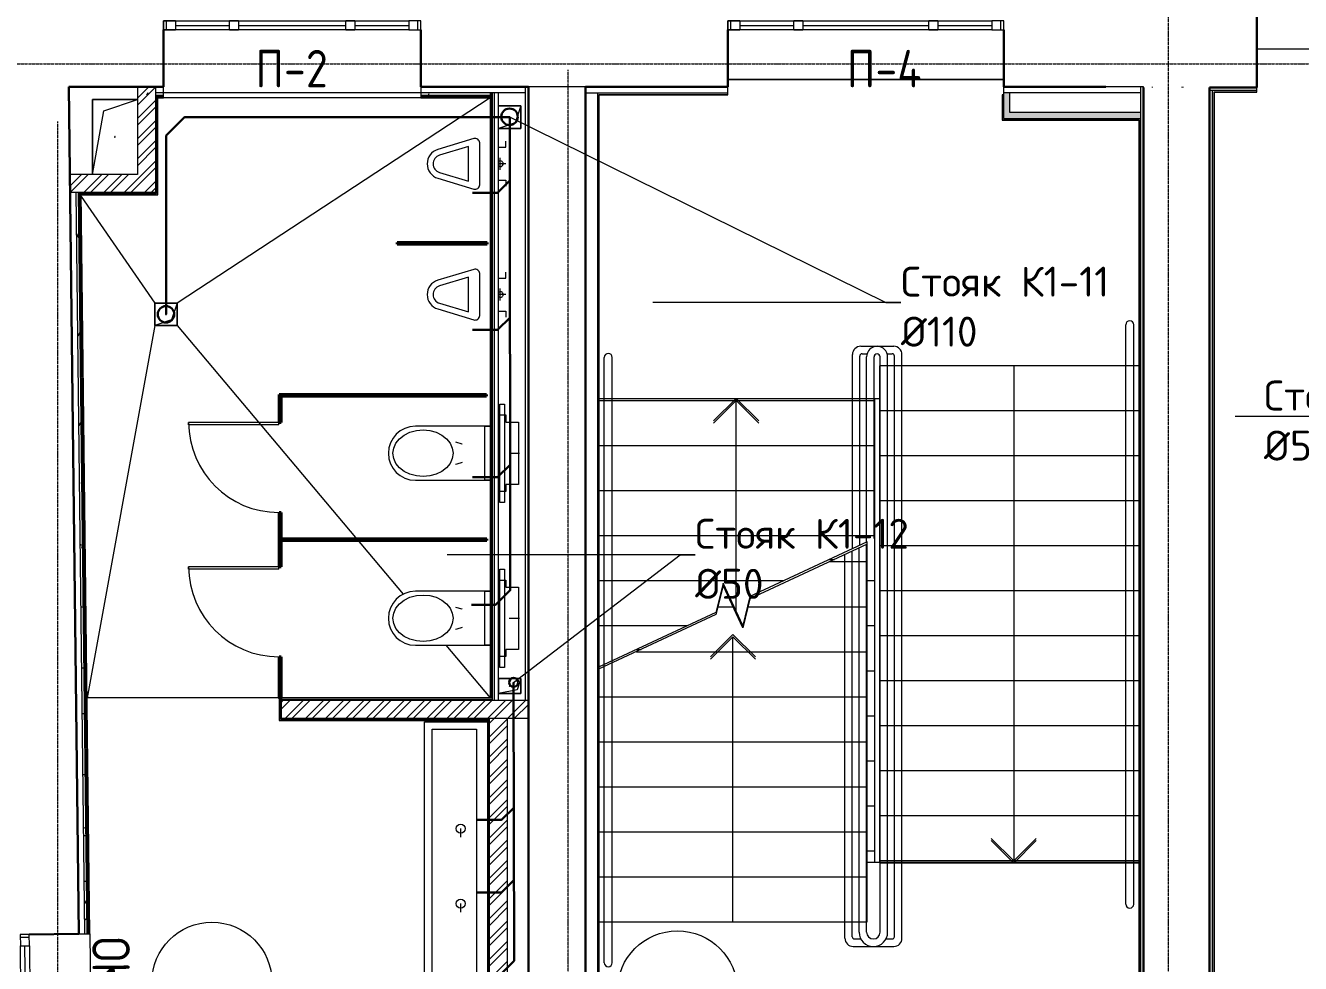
# Model space of a CAD drawing. Header units: millimetres. Extents: x -10178924 to 11692288, y -947381 to 58396.
# Drawn here: x 38234 to 46729, y -162344 to -156091 of the extents above; entities that cross this region are included whole.
import ezdxf
from ezdxf import colors
from ezdxf.entities.mleader import LeaderData, LeaderLine
from ezdxf.math import Vec2, Vec3

# ---------------------------------------------------------------- set-up
doc = ezdxf.new("R2010")
doc.units = ezdxf.units.MM
doc.linetypes.add('ADSK_Линия сетки', pattern=[25, 20, -2.5, 0, -2.5])
for name, color, linetype, lineweight in [('!К1', 32, 'Continuous', 30), ('_ Окна', 7, 'Continuous', 9), ('Выноски ВК', 7, 'Continuous', 0), ('Двери', 7, 'Continuous', 9), ('Двери открывание', 7, 'Continuous', 9), ('Лестницы', 7, 'Continuous', 9), ('Марки окон', 7, 'Continuous', 20), ('Обобщенные модели', 7, 'Continuous', 18), ('Окна', 7, 'Continuous', 9), ('Оси', 253, 'Continuous', 9), ('Перекрытие', 7, 'Continuous', 18), ('Сантехника', 7, 'Continuous', 18), ('Стены внутренние', 7, 'Continuous', 18), ('Стены несущие', 7, 'Continuous', 30), ('Стены отделка', 7, 'Continuous', 30), ('Стены штриховка', 7, 'Continuous', 9), ('Стрелки вверх', 7, 'Continuous', 18), ('ШТРИХОВКА', 252, 'Continuous', 15)]:
    doc.layers.add(name, color=color, linetype=linetype, lineweight=lineweight)
doc.layers.add('Линии', color=7, linetype='Continuous', lineweight=9, true_color=0x00a600)
doc.styles.add('GOST Common_2', font='GOST_Common.ttf', dxfattribs={"width": 0.9, "height": 250})
doc.styles.add('PDF ISOCPEUR', font='isocpeur.ttf')
pattern_1 = [(45, (0, -123085.82), (-67.35192, 67.35192), []), (45, (44.9, -123085.82), (-67.35192, 67.35192), [])]
pattern_2 = [(0, (0, -123085.82), (406.4, 101.6), [33.528, -271.272, 33.528, -271.272, -1625.6]), (0, (0, -123085.82), (406.4, 101.6), [-609.6, 33.528, -576.072, 33.528, -271.272, -711.2]), (0, (0, -123085.82), (406.4, 101.6), [-1524, 33.528, -169.672, 33.528, -474.472]), (120, (152.4, -123035.02), (-291.18818, 301.15272), [33.528, -271.272, 33.528, -271.272, -1625.6]), (120, (152.4, -123035.02), (-291.18818, 301.15272), [-609.6, 33.528, -576.072, 33.528, -271.272, -711.2]), (120, (152.4, -123035.02), (-291.18818, 301.15272), [-1524, 33.528, -169.672, 33.528, -474.472]), (240, (203.2, -122831.82), (-115.21182, -402.75272), [33.528, -271.272, 33.528, -271.272, -1625.6]), (240, (203.2, -122831.82), (-115.21182, -402.75272), [-609.6, 33.528, -576.072, 33.528, -271.272, -711.2]), (240, (203.2, -122831.82), (-115.21182, -402.75272), [-1524, 33.528, -169.672, 33.528, -474.472])]

# ---------------------------------------------------------------- blocks, each defined once
blk = doc.blocks.new('131_Сантехническая перегородка_Дверь - СД-2-3905255-План 2-го этажа')
at = {"layer": 'Двери'}
for p, q in [((191, -8), (175, -8)), ((175, -8), (175, -608)), ((191, -8), (191, -608)), ((191, -608), (175, -608))]:
    blk.add_line(p, q, dxfattribs=at)
at = {"layer": 'Двери открывание'}
blk.add_arc((175, -8), 600, 270, 0, dxfattribs=at)
at = {"layer": 'Обобщенные модели', "lineweight": 40}
for p, q in [((175, 8), (0, 8)), ((0, 8), (0, -4)), ((175, -4), (175, 8)), ((775, 8), (775, -4)), ((0, -4), (175, -4))]:
    blk.add_line(p, q, dxfattribs=at)
blk.add_lwpolyline([(775, -4), (1050, -4), (1050, 8), (775, 8)], dxfattribs=at)
blk = doc.blocks.new('131_Сантехническая перегородка - СП-3 3-3867703-План 2-го этажа')
at = {"layer": 'Обобщенные модели', "lineweight": 40}
for p, q in [((1380, 8), (0, 8)), ((0, 8), (0, -4)), ((1380, -4), (1380, 8)), ((0, -4), (1380, -4))]:
    blk.add_line(p, q, dxfattribs=at)
blk = doc.blocks.new('SND_Унитаз_Jika_Olymp_с_инсталяцией - Унитаз_ выпуск прямой_ установка на пол_693х360х360_ PN30_12_ ХВ резьба HP DN15_ К гл_ кон П DN100-716055-План 2-го этажа')
at = {"layer": 'Сантехника'}
for p, q in [((-180, 687.1), (-180, 189)), ((180, 189), (180, 687.1)), ((-180, 224), (180, 224)), ((-180, 189), (-180, 224)), ((180, 224), (180, 189)), ((-327.5, 125), (327.5, 125)), ((-327.5, 94), (-327.5, 125)), ((327.5, 94), (-327.5, 94)), ((-255, 85), (-255, 125)), ((-255, 125), (255, 125)), ((-208, 85), (-255, 85)), ((-208, 0), (-208, 85)), ((208, 85), (208, 0)), ((255, 85), (208, 85)), ((255, 125), (255, 85)), ((327.5, 125), (327.5, 94)), ((208, 0), (-208, 0)), ((0, 61.7), (0, -6.3))]:
    blk.add_line(p, q, dxfattribs=at)
at = {"layer": 'Сантехника', "flags": 128}
for points in [[(0, 436.5), (-34.5, 441.5), (-67.3, 456.3), (-96.6, 480.1), (-121.2, 511.8), (-139.7, 549.7), (-151.1, 592), (-155, 636.5), (-151.1, 681), (-139.7, 723.3), (-121.2, 761.2), (-96.6, 792.9), (-67.3, 816.7), (-34.5, 831.5), (0, 836.5)], [(0, 836.5), (34.5, 831.5), (67.3, 816.7), (96.6, 792.9), (121.2, 761.2), (139.7, 723.3), (151.1, 681), (155, 636.5), (151.1, 592), (139.7, 549.7), (121.2, 511.8), (96.6, 480.1), (67.3, 456.3), (34.5, 441.5), (0, 436.5)], [(-61.7, 376.2), (-71.7, 411.6), (-75, 420.3)], [(75, 420.3), (62.3, 378.9), (61.7, 376.2)]]:
    blk.add_lwpolyline(points, dxfattribs=at)
at = {"layer": 'Сантехника'}
blk.add_arc((0, 687.1), 180, 0, 180, dxfattribs=at)
blk = doc.blocks.new('131_Сантехническая перегородка - СП-5-3849142-План 2-го этажа')
at = {"layer": 'Обобщенные модели', "lineweight": 40}
for p, q in [((600, 8), (0, 8)), ((0, 8), (0, -4)), ((600, -4), (600, 8)), ((0, -4), (600, -4))]:
    blk.add_line(p, q, dxfattribs=at)
blk = doc.blocks.new('SND_2D_Писуар с инсталляцией - По умолчанию-621783-План 2-го этажа')
at = {"layer": 'Сантехника'}
for p, q in [((-95.8, 328.7), (-168.3, 88.8)), ((-57.5, 317.2), (-115.6, 125)), ((115.6, 125), (57.4, 317.4)), ((168.3, 88.7), (95.7, 328.9)), ((-115.6, 125), (115.6, 125)), ((-139.4, 50), (139.6, 50)), ((-109.4, -75), (-109.4, -125)), ((0.6, -125), (0.6, -75)), ((110.6, -75), (110.6, -125)), ((-109.4, -125), (-149.4, -125)), ((-39.4, -87.5), (40.6, -87.5)), ((110.6, -125), (150.6, -125))]:
    blk.add_line(p, q, dxfattribs=at)
for centre, radius, start, end in [((0, 300), 100, 16.81176, 163.3196), ((0, 300), 60, 16.81176, 163.35778), ((-139.6, 80), 30, 162.99987, 270.42558), ((139.6, 80), 30, 269.99999, 16.8118), ((0.6, -87.5), 18.9, 133.9559, 269.99999), ((0.6, -87.5), 18.9, 269.99999, 46.0441)]:
    blk.add_arc(centre, radius, start, end, dxfattribs=at)
blk = doc.blocks.new('GM_Отверстие прямоугольное _в плите_ - Отверстие-1400855-План 2-го этажа')
at = {"layer": 'Обобщенные модели'}
for p, q in [((-75, -75), (-75, 75)), ((-75, 75), (75, 75)), ((75, 75), (-75, 75)), ((-75, 75), (-75, -75)), ((-75, -75), (-37.5, 37.5)), ((-37.5, 37.5), (75, 75)), ((75, -75), (-75, -75)), ((-75, -75), (75, -75))]:
    blk.add_line(p, q, dxfattribs=at)
for start, end in [(360, 180), (180, 360), (60, 165), (300, 360), (195, 270)]:
    blk.add_arc((0, 0), 2.5, start, end, dxfattribs=at)
blk = doc.blocks.new('GM_Отверстие прямоугольное _в плите_ - Отверстие-1433033-План 2-го этажа')
at = {"layer": 'Обобщенные модели'}
for p, q in [((-75, -50), (-75, 50)), ((-75, 50), (75, 50)), ((75, 50), (-75, 50)), ((-75, 50), (-75, -50)), ((-75, -50), (-50, 25)), ((-50, 25), (75, 50)), ((75, 50), (75, -50)), ((75, -50), (75, 50)), ((75, -50), (-75, -50)), ((-75, -50), (75, -50))]:
    blk.add_line(p, q, dxfattribs=at)
for start, end in [(360, 180), (180, 360), (60, 165), (300, 360), (195, 270)]:
    blk.add_arc((0, 0), 2.5, start, end, dxfattribs=at)
blk = doc.blocks.new('GM_Отверстие прямоугольное _в плите_ - Отверстие-1433034-План 2-го этажа')
at = {"layer": 'Обобщенные модели'}
for p, q in [((-150, -250), (-150, 250)), ((-150, 250), (150, 250)), ((150, 250), (-150, 250)), ((-150, 250), (-150, -250)), ((-150, -250), (-75, 175)), ((-75, 175), (150, 250))]:
    blk.add_line(p, q, dxfattribs=at)
for start, end in [(360, 180), (180, 360), (60, 165), (300, 360), (195, 270)]:
    blk.add_arc((0, 0), 2.5, start, end, dxfattribs=at)
blk = doc.blocks.new('GM_Отверстие прямоугольное _в плите_ - Отверстие-V3-План 2-го этажа')
at = {"layer": 'Обобщенные модели'}
for p, q in [((-75, -75), (-75, 75)), ((-75, 75), (75, 75)), ((75, 75), (-75, 75)), ((-75, 75), (-75, -75)), ((-75, -75), (-37.5, 37.5)), ((-37.5, 37.5), (75, 75)), ((75, 75), (75, -75)), ((75, -75), (75, 75)), ((75, -75), (-75, -75)), ((-75, -75), (75, -75))]:
    blk.add_line(p, q, dxfattribs=at)
for start, end in [(360, 180), (180, 360), (60, 165), (300, 360), (195, 270)]:
    blk.add_arc((0, 0), 2.5, start, end, dxfattribs=at)
blk = doc.blocks.new('ADSK_Умывальник с 3 смесителемями - Умывальник 2-6172343-План 2-го этажа')
at = {"layer": 'Сантехника'}
for p, q in [((-1212.5, -420), (-1212.5, 0)), ((-1162.5, -370), (-1162.5, -75)), ((-1162.5, -75), (1162.5, -75)), ((1162.5, -75), (1162.5, -370)), ((-500, -180), (-443, -180)), ((0, -180), (57, -180)), ((500, -180), (557, -180)), ((1197.5, -420), (-1212.5, -420)), ((1162.5, -370), (-1162.5, -370))]:
    blk.add_line(p, q, dxfattribs=at)
for centre in [(-500, -180), (0, -180), (500, -180)]:
    blk.add_circle(centre, 30, dxfattribs=at)
blk = doc.blocks.new('окно трехпол с фрамугой - 1840х2380 и 2390 _h___нов_ ОК-38-4571192-План 2-го этажа')
at = {"layer": '_ Окна', "lineweight": 18}
for p, q in [((-920, 75), (-920, 135)), ((-920, 135), (-840, 135)), ((-840, 135), (-840, 75)), ((-480, 75), (-480, 135)), ((-480, 135), (-420, 135)), ((-420, 135), (-420, 75)), ((420, 75), (420, 135)), ((420, 135), (480, 135)), ((480, 135), (480, 75)), ((840, 135), (840, 75)), ((920, 135), (840, 135)), ((920, 75), (920, 135)), ((-840, 75), (-920, 75)), ((-420, 75), (-480, 75)), ((480, 75), (420, 75)), ((840, 75), (920, 75))]:
    blk.add_line(p, q, dxfattribs=at)
at = {"layer": '_ Окна'}
for p, q in [((-900, 75), (-900, 135)), ((-840, 105), (-480, 105)), ((-420, 105), (420, 105)), ((480, 105), (840, 105)), ((900, 75), (900, 135))]:
    blk.add_line(p, q, dxfattribs=at)
at = {"layer": 'Окна'}
for p, q in [((-920, 135), (-920, 75)), ((-840, 135), (-920, 135)), ((-840, 135), (-480, 135)), ((-420, 135), (-480, 135)), ((-420, 135), (420, 135)), ((480, 135), (420, 135)), ((480, 135), (840, 135)), ((920, 135), (840, 135)), ((920, 75), (920, 135)), ((-920, 75), (-840, 75)), ((-480, 75), (-840, 75)), ((-480, 75), (-420, 75)), ((420, 75), (-420, 75)), ((420, 75), (480, 75)), ((840, 75), (480, 75)), ((840, 75), (920, 75))]:
    blk.add_line(p, q, dxfattribs=at)
blk = doc.blocks.new('окно трехпол с фрамугой - 1675-2150_h___нов_ ок16_-2190417-План 2-го этажа')
at = {"layer": '_ Окна', "lineweight": 18}
for p, q in [((-857.5, 100), (-857.5, 160)), ((-857.5, 160), (-777.5, 160)), ((-777.5, 100), (-857.5, 100)), ((-777.5, 160), (-777.5, 100)), ((-417.5, 100), (-417.5, 160)), ((-417.5, 160), (-357.5, 160)), ((-357.5, 100), (-417.5, 100)), ((-357.5, 160), (-357.5, 100)), ((357.5, 100), (357.5, 160)), ((357.5, 160), (417.5, 160)), ((417.5, 100), (357.5, 100)), ((417.5, 160), (417.5, 100)), ((777.5, 160), (777.5, 100)), ((857.5, 160), (777.5, 160)), ((777.5, 100), (857.5, 100)), ((857.5, 100), (857.5, 160))]:
    blk.add_line(p, q, dxfattribs=at)
at = {"layer": '_ Окна'}
for p, q in [((-837.5, 100), (-837.5, 160)), ((-777.5, 130), (-417.5, 130)), ((-357.5, 130), (357.5, 130)), ((417.5, 130), (777.5, 130)), ((837.5, 100), (837.5, 160))]:
    blk.add_line(p, q, dxfattribs=at)
at = {"layer": 'Окна'}
for p, q in [((-857.5, 160), (-857.5, 100)), ((-777.5, 160), (-857.5, 160)), ((-857.5, 100), (-777.5, 100)), ((-777.5, 160), (-417.5, 160)), ((-417.5, 100), (-777.5, 100)), ((-357.5, 160), (-417.5, 160)), ((-417.5, 100), (-357.5, 100)), ((-357.5, 160), (357.5, 160)), ((357.5, 100), (-357.5, 100)), ((417.5, 160), (357.5, 160)), ((357.5, 100), (417.5, 100)), ((417.5, 160), (777.5, 160)), ((777.5, 100), (417.5, 100)), ((857.5, 160), (777.5, 160)), ((777.5, 100), (857.5, 100)), ((857.5, 100), (857.5, 160))]:
    blk.add_line(p, q, dxfattribs=at)
blk = doc.blocks.new('окна_rehau_однопольное_фрамуга_сверху - 800х2240 _нов_ ОК-3_-4264304-План 2-го этажа')
at = {"layer": '_ Окна', "lineweight": 18}
for p, q in [((-420, 75), (-420, 135)), ((-420, 135), (-344, 135)), ((-344, 135), (-344, 75)), ((344, 135), (344, 75)), ((420, 135), (344, 135)), ((420, 75), (420, 135)), ((-344, 75), (-420, 75)), ((344, 75), (420, 75))]:
    blk.add_line(p, q, dxfattribs=at)
at = {"layer": '_ Окна'}
for p, q in [((-400, 75), (-400, 135)), ((-344, 105), (344, 105)), ((400, 75), (400, 135))]:
    blk.add_line(p, q, dxfattribs=at)
at = {"layer": 'Окна'}
for p, q in [((-420, 135), (-420, 75)), ((-344, 135), (-420, 135)), ((-344, 135), (344, 135)), ((420, 135), (344, 135)), ((420, 75), (420, 135)), ((-420, 75), (-344, 75)), ((344, 75), (-344, 75)), ((344, 75), (420, 75))]:
    blk.add_line(p, q, dxfattribs=at)
blk = doc.blocks.new('2 этаж')
h = blk.add_hatch()
h.set_pattern_fill('ANSI32', color=256, scale=10)
h.set_pattern_definition(pattern_1)
h.paths.add_polyline_path([(39100, -102994.5), (38980, -102994.5), (38980, -103577.5), (38529.7, -103577.5), (38531.2, -103697.5), (39100, -103697.5)])
h = blk.add_hatch()
h.set_pattern_fill('ANSI32', color=256, scale=10)
h.set_pattern_definition(pattern_1)
h.paths.add_polyline_path([(41445, -107202.2), (41325, -107202.2), (41325, -109650.6), (41445, -109650.6)])
h.paths.add_polyline_path([(41585, -107202.2), (41585, -107082.2), (39940, -107082.2), (39940, -107202.2)])
h.paths.add_polyline_path([(40031.7, -110140.8), (40151.7, -110140.8), (40151.7, -109770.6), (41585, -109770.6), (41585, -109650.6), (40031.7, -109650.6)])
h.paths.add_polyline_path([(40151.7, -110140.8), (40031.7, -110140.8), (40031.7, -110435.2), (40151.7, -110435.2)])
at = {"layer": 'Стены внутренние', "lineweight": 9}
h = blk.add_hatch(dxfattribs=at)
h.set_pattern_fill('FP_6', color=256, style=0, pattern_type=2)
h.set_pattern_definition(pattern_2)
h.paths.add_polyline_path([(40868.2, -103049.5), (41337.5, -103049.5), (41337.5, -103034.5), (40868.2, -103034.5)])
h.paths.add_polyline_path([(39153.2, -103049.5), (39153.2, -103034.5), (39029, -103034.5), (39029, -103049.5)])
at = {"layer": 'Стены внутренние'}
for points in [[(44753.2, -103164), (44793.2, -103164), (44793.2, -103034.5), (44753.2, -103034.5)], [(45200, -103204), (45663.2, -103204), (45663.2, -103164), (44753.2, -103164), (44753.2, -103204)]]:
    blk.add_hatch(color=256, dxfattribs=at).paths.add_polyline_path(points)
at = {"layer": 'Стены внутренние', "lineweight": 9}
h = blk.add_hatch(dxfattribs=at)
h.set_pattern_fill('FP_6', color=256, style=0, pattern_type=2)
h.set_pattern_definition(pattern_2)
h.paths.add_polyline_path([(38650.1, -110398.5), (38665.1, -110398.3), (38654.3, -109478.5), (38639.3, -109478.7), (38646.4, -110087.5)])
h.paths.add_polyline_path([(38629.4, -108637.7), (38644.4, -108637.6), (38585.3, -103626.5), (38570.3, -103626.7), (38627.5, -108483.7)])
at = {"layer": 'Лестницы'}
for p, q in [((44753.2, -102947.3), (42913.2, -102947.3)), ((45743.2, -102997.7), (45743.2, -102994.5)), ((45651.2, -104853), (43923.2, -104853)), ((43923.2, -104853), (43923.2, -105153)), ((45651.2, -104853), (43923.2, -104853)), ((42057, -105070.1), (43892.6, -105070.1)), ((42057, -105070.1), (43892.6, -105070.1)), ((43892.6, -105070.1), (43923.2, -105070.1)), ((43892.6, -105085.1), (43892.6, -105070.1)), ((42057, -105085.1), (43892.6, -105085.1)), ((43892.6, -105385.1), (43892.6, -105085.1)), ((43923.2, -105153), (43923.2, -105453)), ((45651.2, -105153), (43923.2, -105153)), ((45651.2, -105153), (43923.2, -105153)), ((42057, -105385.1), (43892.6, -105385.1)), ((42057, -105385.1), (43892.6, -105385.1)), ((43892.6, -105685.1), (43892.6, -105385.1)), ((43923.2, -105453), (43923.2, -105753)), ((45651.2, -105453), (43923.2, -105453)), ((45651.2, -105453), (43923.2, -105453)), ((42057, -105685.1), (43892.6, -105685.1)), ((42057, -105685.1), (43892.6, -105685.1)), ((43892.6, -105985.1), (43892.6, -105685.1)), ((43923.2, -105753), (43923.2, -106053)), ((45651.2, -105753), (43923.2, -105753)), ((45651.2, -105753), (43923.2, -105753)), ((42057, -105985.1), (43892.6, -105985.1)), ((42057, -105985.1), (43892.6, -105985.1)), ((43892.6, -106285.1), (43892.6, -105985.1)), ((43842.6, -106026.2), (43060.9, -106390.7)), ((43842.6, -106041.2), (43060.9, -106405.7)), ((43842.6, -106041.2), (43842.6, -106026.2)), ((43842.6, -106158.5), (43842.6, -106041.2)), ((43923.2, -106053), (43923.2, -106353)), ((45651.2, -106053), (43923.2, -106053)), ((45651.2, -106053), (43923.2, -106053)), ((43590.9, -106143.5), (43623.1, -106143.5)), ((43590.9, -106143.5), (43623.1, -106143.5)), ((43590.9, -106158.5), (43842.6, -106158.5)), ((43590.9, -106158.5), (43842.6, -106158.5)), ((43842.6, -106458.5), (43842.6, -106158.5)), ((42057, -106285.1), (43287.4, -106285.1)), ((42057, -106285.1), (43287.4, -106285.1)), ((42881.5, -106301.9), (42834.3, -106496.3)), ((42881.5, -106316.9), (42834.3, -106511.3)), ((43013.6, -106585.1), (42881.5, -106301.9)), ((43013.6, -106600.1), (42881.5, -106316.9)), ((43842.6, -106285.1), (43892.6, -106285.1)), ((43842.6, -106285.1), (43892.6, -106285.1)), ((43892.6, -106585.1), (43892.6, -106285.1)), ((43060.9, -106390.7), (43013.6, -106585.1)), ((43060.9, -106405.7), (43013.6, -106600.1)), ((43923.2, -106353), (43923.2, -106653)), ((45651.2, -106353), (43923.2, -106353)), ((45651.2, -106353), (43923.2, -106353)), ((42834.3, -106496.3), (42052.6, -106860.8)), ((42834.3, -106511.3), (42052.6, -106875.8)), ((42847.1, -106443.5), (42850.8, -106443.5)), ((42847.1, -106443.5), (42850.8, -106443.5)), ((42847.1, -106458.5), (42947.6, -106458.5)), ((42847.1, -106458.5), (42947.6, -106458.5)), ((42940.6, -106443.5), (42947.6, -106443.5)), ((42940.6, -106443.5), (42947.6, -106443.5)), ((43048, -106443.5), (43051.7, -106443.5)), ((43048, -106443.5), (43051.7, -106443.5)), ((43048, -106458.5), (43842.6, -106458.5)), ((43048, -106458.5), (43842.6, -106458.5)), ((43842.6, -106758.5), (43842.6, -106458.5)), ((42057, -106585.1), (42644, -106585.1)), ((42057, -106585.1), (42644, -106585.1)), ((43842.6, -106585.1), (43892.6, -106585.1)), ((43842.6, -106585.1), (43892.6, -106585.1)), ((43892.6, -106885.1), (43892.6, -106585.1)), ((43923.2, -106653), (43923.2, -106953)), ((45651.2, -106653), (43923.2, -106653)), ((45651.2, -106653), (43923.2, -106653)), ((42304.2, -106743.5), (42336.4, -106743.5)), ((42304.2, -106743.5), (42336.4, -106743.5)), ((42304.2, -106758.5), (43842.6, -106758.5)), ((42304.2, -106758.5), (43842.6, -106758.5)), ((43842.6, -107058.5), (43842.6, -106758.5)), ((43842.6, -106885.1), (43892.6, -106885.1)), ((43842.6, -106885.1), (43892.6, -106885.1)), ((43892.6, -107185.1), (43892.6, -106885.1)), ((43923.2, -106953), (43923.2, -107253)), ((45651.2, -106953), (43923.2, -106953)), ((45651.2, -106953), (43923.2, -106953)), ((42057, -107058.5), (43842.6, -107058.5)), ((42057, -107058.5), (43842.6, -107058.5)), ((43842.6, -107358.5), (43842.6, -107058.5)), ((43842.6, -107185.1), (43892.6, -107185.1)), ((43842.6, -107185.1), (43892.6, -107185.1)), ((43892.6, -107485.1), (43892.6, -107185.1)), ((43923.2, -107253), (43923.2, -107553)), ((45651.2, -107253), (43923.2, -107253)), ((45651.2, -107253), (43923.2, -107253)), ((42057, -107358.5), (43842.6, -107358.5)), ((42057, -107358.5), (43842.6, -107358.5)), ((43842.6, -107658.5), (43842.6, -107358.5)), ((43842.6, -107485.1), (43892.6, -107485.1)), ((43842.6, -107485.1), (43892.6, -107485.1)), ((43892.6, -107785.1), (43892.6, -107485.1)), ((43923.2, -107553), (43923.2, -107853)), ((45651.2, -107553), (43923.2, -107553)), ((45651.2, -107553), (43923.2, -107553)), ((42057, -107658.5), (43842.6, -107658.5)), ((42057, -107658.5), (43842.6, -107658.5)), ((43842.6, -107958.5), (43842.6, -107658.5)), ((43842.6, -107785.1), (43892.6, -107785.1)), ((43842.6, -107785.1), (43892.6, -107785.1)), ((43892.6, -108085.1), (43892.6, -107785.1)), ((43923.2, -107853), (43923.2, -108153)), ((45651.2, -107853), (43923.2, -107853)), ((45651.2, -107853), (43923.2, -107853)), ((42057, -107958.5), (43842.6, -107958.5)), ((42057, -107958.5), (43842.6, -107958.5)), ((43842.6, -108258.5), (43842.6, -107958.5)), ((43842.6, -108085.1), (43892.6, -108085.1)), ((43842.6, -108085.1), (43892.6, -108085.1)), ((43892.6, -108163), (43892.6, -108085.1)), ((43923.2, -108153), (43923.2, -108163)), ((45651.2, -108153), (43923.2, -108153)), ((45651.2, -108168), (43923.2, -108168)), ((42057, -108258.5), (43842.6, -108258.5)), ((42057, -108258.5), (43842.6, -108258.5)), ((43842.6, -108558.5), (43842.6, -108258.5)), ((42057, -108558.5), (43842.6, -108558.5)), ((42057, -108558.5), (43842.6, -108558.5))]:
    blk.add_line(p, q, dxfattribs=at)
at = {"layer": 'Линии', "color": 7}
for p, q in [((45564.6, -108441.2), (45564.6, -104579.8)), ((45618.2, -108441.2), (45618.2, -104579.8)), ((43798.6, -104723), (44018.6, -104723)), ((42090, -108831.7), (42090, -104796.9)), ((42143.6, -108831.7), (42143.6, -104796.9)), ((43743.6, -106073), (43743.6, -104778)), ((43792.6, -106048), (43792.6, -104788)), ((43807.6, -104773), (43840.6, -104773)), ((43975.2, -104773), (44008.2, -104773)), ((44023.2, -108658.5), (44023.2, -104788)), ((44073.6, -108668.5), (44073.6, -104778)), ((43742.6, -108658.5), (43742.6, -106088.5)), ((43693.6, -108668.5), (43693.6, -106110.5)), ((43748.6, -108723.5), (44018.6, -108723.5)), ((43757.6, -108673.5), (43799, -108673.5)), ((43966.7, -108673.5), (44008.2, -108673.5))]:
    blk.add_line(p, q, dxfattribs=at)
at = {"layer": 'Линии', "color": 7, "lineweight": 18}
for p, q in [((43837.6, -106028.4), (43837.6, -104793.3)), ((43887.6, -106005.1), (43887.6, -104793.3)), ((43928.2, -108628.2), (43928.2, -104793.3)), ((43978.2, -108628.2), (43978.2, -104793.3)), ((43787.6, -108628.2), (43787.6, -106068.2)), ((43837.6, -108628.2), (43837.6, -106043.2))]:
    blk.add_line(p, q, dxfattribs=at)
at = {"layer": 'Линии', "color": 7}
for centre in [(39475.9, -108961.8), (42577.6, -109019.8)]:
    blk.add_circle(centre, 400, dxfattribs=at)
for centre, radius, start, end in [((45591.4, -104579.8), 26.8, 0, 180), ((43798.6, -104778), 55, 90, 180), ((43907.9, -104793.3), 70.3, 0, 180), ((44018.6, -104778), 55, 0, 90), ((42116.8, -104796.9), 26.8, 0, 180), ((43807.6, -104788), 15, 90, 180), ((43907.9, -104793.3), 20.3, 0, 180), ((44008.2, -104788), 15, 0, 90), ((45591.4, -108441.2), 26.8, 180, 0), ((43882.9, -108628.2), 95.3, 180, 0), ((43882.9, -108628.2), 45.3, 180, 0), ((43748.6, -108668.5), 55, 180, 270), ((43757.6, -108658.5), 15, 180, 270), ((44008.2, -108658.5), 15, 270, 0), ((44018.6, -108668.5), 55, 270, 0), ((42116.8, -108831.7), 26.8, 180, 0)]:
    blk.add_arc(centre, radius, start, end, dxfattribs=at)
at = {"layer": 'Оси', "color": 252, "linetype": 'ADSK_Линия сетки'}
for p, q in [((45849.6, -128115.2), (45849.6, -80094)), ((-10114.7, -102840.8), (56004.9, -102840.8)), ((41849.6, -128115.2), (41849.6, -102880.8)), ((38449.6, -128459.4), (38449.6, -103225))]:
    blk.add_line(p, q, dxfattribs=at)
at = {"layer": 'Перекрытие'}
for p, q in [((48437.5, -102742.7), (46437.5, -102742.7)), ((41330, -103067.5), (39245, -104434.5)), ((38604.5, -103724.3), (39095, -104434.5)), ((39095, -104584.5), (38643.9, -107067.2)), ((39245, -104584.5), (40749.4, -106375.9)), ((41034.9, -106715.8), (41330, -107067.2)), ((39945, -107067.2), (38642.9, -107067.2)), ((45651.2, -108163), (43842.6, -108163))]:
    blk.add_line(p, q, dxfattribs=at)
at = {"layer": 'Стены внутренние'}
for p, q in [((44753.2, -102944.5), (42913.2, -102944.5)), ((40868.2, -103034.5), (39153.2, -103034.5)), ((40868.2, -103067.5), (39153.2, -103067.5)), ((38662.4, -108638.3), (38672.3, -109478.3))]:
    blk.add_line(p, q, dxfattribs=at)
at = {"layer": 'Стены несущие'}
for p, q in [((46437.5, -102997.7), (46437.5, -102487.7)), ((39153.2, -102994.5), (39153.2, -102614.5)), ((40868.2, -102614.5), (40868.2, -102994.5)), ((42913.2, -102994.5), (42913.2, -102614.5)), ((44753.2, -102614.5), (44753.2, -102994.5)), ((39153.2, -102994.5), (38522.9, -102994.5)), ((38522.9, -102994.5), (38589.4, -108639.2)), ((40868.2, -102994.5), (41585, -102994.5)), ((41585, -102994.5), (41585, -109446.9)), ((41965, -110435.2), (41965, -102994.5)), ((41965, -102994.5), (42913.2, -102994.5)), ((45431.9, -102994.5), (44753.2, -102994.5)), ((45683.2, -102997.7), (45683.2, -110386.2)), ((45941.9, -102994.5), (45941.9, -102997.7)), ((46123.2, -102997.7), (46437.5, -102997.7)), ((46123.2, -110386.2), (46123.2, -102997.7)), ((38259.4, -108643.1), (38589.4, -108639.2))]:
    blk.add_line(p, q, dxfattribs=at)
at = {"layer": 'Стены отделка', "lineweight": 9}
for p, q in [((38980, -102994.5), (38980, -103577.5)), ((39153.2, -103034.5), (39100, -103034.5)), ((39153.2, -103067.5), (39153.2, -102994.5)), ((40868.2, -102994.5), (40868.2, -103067.5)), ((41565, -103034.5), (40868.2, -103034.5)), ((41330, -103034.5), (41330, -107067.2)), ((41345, -107082.2), (41345, -103034.5)), ((41385, -107082.2), (41385, -103034.5)), ((41565, -107082.2), (41565, -102994.5)), ((41965, -103034.5), (42045, -103034.5)), ((42045, -103034.5), (42045, -110435.2)), ((42913.2, -103046.5), (42913.2, -102994.5)), ((44753.2, -103204), (44753.2, -102994.5)), ((45663.2, -103034.5), (44753.2, -103034.5)), ((44793.2, -103164), (44793.2, -103034.5)), ((45663.2, -102994.5), (45431.9, -102994.5)), ((45683.2, -102994.5), (45663.2, -102994.5)), ((45663.2, -102994.5), (45663.2, -110386.2)), ((45683.2, -102997.7), (45683.2, -102994.5)), ((46153.2, -103017.7), (46123.2, -103017.7)), ((46155.2, -110366.2), (46155.2, -103029.7)), ((46155.2, -103029.7), (46437.5, -103029.7)), ((46437.5, -103029.7), (46437.5, -102997.7)), ((39100, -103067.5), (39153.2, -103067.5)), ((40868.2, -103067.5), (41330, -103067.5)), ((42057, -103046.5), (42913.2, -103046.5)), ((42057, -110403.2), (42057, -103046.5)), ((44753.2, -103046.5), (44741.2, -103046.5)), ((44741.2, -103046.5), (44741.2, -103214)), ((44753.2, -103204), (45663.2, -103204)), ((45663.2, -103164), (44793.2, -103164)), ((44743.2, -103216), (45651.2, -103216)), ((45651.2, -103216), (45651.2, -110354.2)), ((38980, -103577.5), (38569.7, -103577.5)), ((38662.4, -108638.3), (38604.2, -103697.5)), ((42045, -106945.9), (42057, -106945.9)), ((39925, -107067.2), (39925, -107217.2)), ((41345, -107067.2), (39937, -107067.2)), ((39940, -107082.2), (41585, -107082.2)), ((39940, -107202.2), (39940, -107082.2)), ((39925, -107217.2), (41313, -107217.2)), ((39940, -107202.2), (41585, -107202.2)), ((41313, -107202.2), (41313, -109635.6)), ((41325, -109650.6), (41325, -107202.2)), ((41445, -109650.6), (41445, -107202.2)), ((42057, -108547.8), (42045, -108547.8)), ((38589.4, -108639.2), (38662.4, -108638.3)), ((38629.4, -108638.7), (38629.4, -108637.7))]:
    blk.add_line(p, q, dxfattribs=at)
for points in [[(39100, -102994.5), (39100, -103697.5), (38531.2, -103697.5)], [(38604.3, -103712.5), (39115, -103712.5), (39115, -103067.5)]]:
    blk.add_lwpolyline(points, dxfattribs=at)
at = {"layer": 'Стены штриховка'}
for p, q in [((41339, -103034.5), (41339, -107067.2)), ((41358, -107082.2), (41358, -103034.5)), ((41965, -102994.5), (41585, -102994.5)), ((42045, -103034.5), (42913.2, -103034.5)), ((46143.2, -110366.2), (46143.2, -103017.7)), ((46437.5, -103017.7), (46153.2, -103017.7)), ((46153.2, -110366.2), (46153.2, -103027.7)), ((46153.2, -103027.7), (46437.5, -103027.7)), ((39100, -103049.5), (39153.2, -103049.5)), ((39100, -103058.5), (39153.2, -103058.5)), ((40868.2, -103049.5), (41330, -103049.5)), ((40868.2, -103058.5), (41330, -103058.5)), ((42055, -103044.5), (42913.2, -103044.5)), ((42055, -110405.2), (42055, -103044.5)), ((44743.2, -103046.5), (44743.2, -103216)), ((44741.2, -103214), (45653.2, -103214)), ((44741.2, -103214), (44741.2, -103216)), ((44741.2, -103216), (44743.2, -103216)), ((45653.2, -103214), (45653.2, -110356.2)), ((38569.7, -103577.5), (38529.7, -103577.5)), ((38629.4, -108637.7), (38571.2, -103697.5)), ((38644.4, -108638.6), (38586.2, -103697.5)), ((38653.4, -108638.4), (38595.2, -103697.5)), ((41345, -107076.2), (39934, -107076.2)), ((39934, -107076.2), (39934, -107208.2)), ((39934, -107208.2), (41313, -107208.2)), ((41319, -107202.2), (41319, -109635.6))]:
    blk.add_line(p, q, dxfattribs=at)
blk.add_lwpolyline([(38604.2, -103703.5), (39106, -103703.5), (39106, -103067.5)], dxfattribs=at)
at = {"layer": 'Стрелки вверх'}
for p, q in [((44818.2, -104853), (44818.2, -105153)), ((42968.8, -105070.1), (42818.8, -105220.1)), ((42968.8, -105085.1), (42968.8, -105070.1)), ((42968.8, -105070.1), (43118.8, -105220.1)), ((42968.8, -105085.1), (42818.8, -105235.1)), ((42968.8, -105385.1), (42968.8, -105085.1)), ((42968.8, -105085.1), (43118.8, -105235.1)), ((44818.2, -105153), (44818.2, -105453)), ((42968.8, -105685.1), (42968.8, -105385.1)), ((44818.2, -105453), (44818.2, -105753)), ((42968.8, -105985.1), (42968.8, -105685.1)), ((44818.2, -105753), (44818.2, -106053)), ((42968.8, -106285.1), (42968.8, -105985.1)), ((44818.2, -106053), (44818.2, -106353)), ((42968.8, -106489), (42968.8, -106285.1)), ((44818.2, -106353), (44818.2, -106653)), ((42947.6, -106643.5), (42797.6, -106793.5)), ((42947.6, -106658.5), (42797.6, -106808.5)), ((42947.6, -106643.5), (43097.6, -106793.5)), ((42947.6, -106758.5), (42947.6, -106658.5)), ((42947.6, -106658.5), (43097.6, -106808.5)), ((44818.2, -106653), (44818.2, -106953)), ((42947.6, -107058.5), (42947.6, -106758.5)), ((44818.2, -106953), (44818.2, -107253)), ((42947.6, -107358.5), (42947.6, -107058.5)), ((44818.2, -107253), (44818.2, -107553)), ((42947.6, -107658.5), (42947.6, -107358.5)), ((44818.2, -107553), (44818.2, -107853)), ((42947.6, -107958.5), (42947.6, -107658.5)), ((44818.2, -107853), (44818.2, -108153)), ((42947.6, -108258.5), (42947.6, -107958.5)), ((44818.2, -108153), (44668.2, -108003)), ((44818.2, -108168), (44668.2, -108018)), ((44818.2, -108153), (44968.2, -108003)), ((44818.2, -108168), (44968.2, -108018)), ((44818.2, -108153), (44818.2, -108163)), ((42947.6, -108558.5), (42947.6, -108258.5))]:
    blk.add_line(p, q, dxfattribs=at)
at = {"layer": 'Обобщенные модели'}
blk.add_blockref('GM_Отверстие прямоугольное _в плите_ - Отверстие-1433034-План 2-го этажа', (38830, -103327.5), dxfattribs=at)
for name, p, rotation in [('GM_Отверстие прямоугольное _в плите_ - Отверстие-1400855-План 2-го этажа', (41460, -103195.9), 180), ('131_Сантехническая перегородка - СП-5-3849142-План 2-го этажа', (41310, -104035.2), 180), ('GM_Отверстие прямоугольное _в плите_ - Отверстие-V3-План 2-го этажа', (39170, -104509.5), 180), ('131_Сантехническая перегородка_Дверь - СД-2-3905255-План 2-го этажа', (39929, -105055.2), 270), ('131_Сантехническая перегородка - СП-3 3-3867703-План 2-го этажа', (41305, -105047.2), 180), ('131_Сантехническая перегородка - СП-3 3-3867703-План 2-го этажа', (41307, -106009.2), 180), ('131_Сантехническая перегородка_Дверь - СД-2-3905255-План 2-го этажа', (39929, -106017.2), 270), ('GM_Отверстие прямоугольное _в плите_ - Отверстие-1433033-План 2-го этажа', (41460, -106987.2), 180)]:
    blk.add_blockref(name, p, dxfattribs=dict(at, rotation=rotation))
at = {"layer": 'Окна'}
for name, p in [('окно трехпол с фрамугой - 1675-2150_h___нов_ ок16_-2190417-План 2-го этажа', (40010.7, -102714.5)), ('окно трехпол с фрамугой - 1840х2380 и 2390 _h___нов_ ОК-38-4571192-План 2-го этажа', (43833.2, -102689.5))]:
    blk.add_blockref(name, p, dxfattribs=at)
at = {"layer": 'Окна', "rotation": 90.67495738229924}
blk.add_blockref('окна_rehau_однопольное_фрамуга_сверху - 800х2240 _нов_ ОК-3_-4264304-План 2-го этажа', (38339.3, -109062.2), dxfattribs=at)
at = {"layer": 'Сантехника'}
for name, p, rotation in [('SND_2D_Писуар с инсталляцией - По умолчанию-621783-План 2-го этажа', (41310, -103506.8), 90), ('SND_2D_Писуар с инсталляцией - По умолчанию-621783-План 2-го этажа', (41310, -104378.3), 90), ('SND_Унитаз_Jika_Olymp_с_инсталяцией - Унитаз_ выпуск прямой_ установка на пол_693х360х360_ PN30_12_ ХВ резьба HP DN15_ К гл_ кон П DN100-716055-План 2-го этажа', (41519, -105435.8), 90), ('SND_Унитаз_Jika_Olymp_с_инсталяцией - Унитаз_ выпуск прямой_ установка на пол_693х360х360_ PN30_12_ ХВ резьба HP DN15_ К гл_ кон П DN100-716055-План 2-го этажа', (41519, -106535.8), 90), ('ADSK_Умывальник с 3 смесителемями - Умывальник 2-6172343-План 2-го этажа', (41313, -108438.1), 270)]:
    blk.add_blockref(name, p, dxfattribs=dict(at, rotation=rotation))
at = {"layer": 'Марки окон', "lineweight": 9, "char_height": 250, "attachment_point": 5, "line_spacing_factor": 1.022766, "style": 'GOST Common_2'}
for s, insert, width in [('\\pxqc,t1.8,3.6,5.4,7.2,9,10.8,12.6,14.4,16.2,18,19.8,21.6,23.4,25.2,27,28.8,30.6,32.4,34.2,36,37.8,39.6,41.4,43.2,45,46.8,48.6,50.4,52.2,54,55.8,57.6;{П-2}', (40007.1, -102872.2), 505.8), ('\\pxqc,t1.8,3.6,5.4,7.2,9,10.8,12.6,14.4,16.2,18,19.8,21.6,23.4,25.2,27,28.8,30.6,32.4,34.2,36,37.8,39.6,41.4,43.2,45,46.8,48.6,50.4,52.2,54,55.8,57.6;{П-4}', (43954.7, -102872.2), 523.8)]:
    blk.add_mtext(s, dxfattribs=dict(at, insert=insert, width=width))
at = {"layer": 'Марки окон', "lineweight": 9, "insert": (38806.8, -109046), "char_height": 250, "width": 839.7, "attachment_point": 5, "rotation": 270.67496, "line_spacing_factor": 1.022766, "style": 'GOST Common_2'}
blk.add_mtext('\\pxqc,t1.8,3.6,5.4,7.2,9,10.8,12.6,14.4,16.2,18,19.8,21.6,23.4,25.2,27,28.8,30.6,32.4,34.2,36,37.8,39.6,41.4,43.2,45,46.8,48.6,50.4,52.2,54,55.8,57.6;{ОК-3*}', dxfattribs=at)
blk = doc.blocks.new('_None')

msp = doc.modelspace()

# ---------------------------------------------------------------- linework, layer by layer
at = {"layer": '!К1'}
for points in [[(39171.3, -158015.3), (39171.3, -156824.9), (39293.2, -156703), (41459.1, -156703)], [(41460, -156706.4), (41463.2, -159855.2), (41365.6, -159952.8), (41205.1, -159952.8)], [(41463.2, -157123), (41379.6, -157206.6), (41211.4, -157206.6)], [(41463.2, -158037.3), (41379.6, -158120.8), (41211.4, -158120.8)], [(41463.2, -159019), (41379.6, -159102.6), (41211.4, -159102.6)], [(41486.1, -160470.3), (41488.7, -162326.5)], [(41488.7, -161302.9), (41405.1, -161386.5), (41237, -161386.5)], [(41488.7, -161786.3), (41405.1, -161869.8), (41237, -161869.8)], [(41488.7, -162326.5), (41405.1, -162410.1), (41237, -162410.1)]]:
    msp.add_lwpolyline(points, dxfattribs=at)
for centre, radius in [((41458.8, -156699.7), 55), ((39170, -158016.1), 55), ((41486.1, -160470.4), 30)]:
    msp.add_circle(centre, radius, dxfattribs=at)

# ---------------------------------------------------------------- block references
at = {"layer": 'ШТРИХОВКА'}
msp.add_blockref('2 этаж', (0, -53506.6), dxfattribs=at)

# ---------------------------------------------------------------- leaders
at = {"layer": 'Выноски ВК', "ltscale": 50}
ml = msp.add_multileader_mtext('Standard', dxfattribs=at)
ml.set_content('Стояк К1-16 ^J%%C50', color=256, style='PDF ISOCPEUR')
ml.set_leader_properties(color=256, linetype='ByLayer', lineweight=-1)
ml.set_arrow_properties(name='NONE')
ml.build(insert=Vec2(0, 0))
ml.multileader.update_dxf_attribs({"text_left_attachment_type": 6, "text_right_attachment_type": 6, "dogleg_length": 100, "arrow_head_size": 300})
ctx = ml.context
ctx.base_point, ctx.char_height, ctx.arrow_head_size, ctx.landing_gap_size, ctx.plane_origin = Vec3(46307.7, -155428), 200, 300, 0, Vec3(41372.8, -152997.7)
ctx.left_attachment, ctx.right_attachment = 6, 6
notes = []
notes.append((ctx, [(1, (1, 1, 0), (47867.7, -155428), (-1, 0), 100, [(1, [(48617.2, -156709.9)], 0, [])])]))
ctx.mtext.insert, ctx.mtext.flow_direction = Vec3(46307.7, -155188), 5
ml = msp.add_multileader_mtext('Standard', dxfattribs=at)
ml.set_content('Стояк К1-11 ^J%%C110', color=256, style='PDF ISOCPEUR')
ml.set_leader_properties(color=256, linetype='ByLayer', lineweight=-1)
ml.set_arrow_properties(name='NONE')
ml.build(insert=Vec2(0, 0))
ml.multileader.update_dxf_attribs({"text_left_attachment_type": 6, "text_right_attachment_type": 6, "dogleg_length": 100, "arrow_head_size": 300})
ctx = ml.context
ctx.base_point, ctx.char_height, ctx.arrow_head_size, ctx.landing_gap_size, ctx.plane_origin = Vec3(44066.5, -157938.6), 200, 300, 0, Vec3(34214.4, -152987.5)
ctx.left_attachment, ctx.right_attachment = 6, 6
notes.append((ctx, [(0, (1, 1, 0), (43966.5, -157938.6), (1, 0), 100, [(1, [(41458.8, -156699.7)], 0, [])])]))
ctx.mtext.insert, ctx.mtext.flow_direction = Vec3(44066.5, -157698.6), 5
ml = msp.add_multileader_mtext('Standard', dxfattribs=at)
ml.set_content('Стояк К1-15 ^J%%C50', color=256, style='PDF ISOCPEUR')
ml.set_leader_properties(color=256, linetype='ByLayer', lineweight=-1)
ml.set_arrow_properties(name='NONE')
ml.build(insert=Vec2(0, 0))
ml.multileader.update_dxf_attribs({"text_left_attachment_type": 6, "text_right_attachment_type": 6, "dogleg_length": 100, "arrow_head_size": 300})
ctx = ml.context
ctx.base_point, ctx.char_height, ctx.arrow_head_size, ctx.landing_gap_size, ctx.plane_origin = Vec3(46485.3, -158698), 200, 300, 0, Vec3(41389.9, -155816.5)
ctx.left_attachment, ctx.right_attachment = 6, 6
notes.append((ctx, [(1, (1, 1, 0), (48045.3, -158698), (-1, 0), 100, [(1, [(48634.2, -159528.7)], 0, [])])]))
ctx.mtext.insert, ctx.mtext.flow_direction = Vec3(46485.3, -158458), 5
ml = msp.add_multileader_mtext('Standard', dxfattribs=at)
ml.set_content('Стояк К1-12 ^J%%C50', color=256, style='PDF ISOCPEUR')
ml.set_leader_properties(color=256, linetype='ByLayer', lineweight=-1)
ml.set_arrow_properties(name='NONE')
ml.build(insert=Vec2(0, 0))
ml.multileader.update_dxf_attribs({"text_left_attachment_type": 6, "text_right_attachment_type": 6, "dogleg_length": 100, "arrow_head_size": 300})
ctx = ml.context
ctx.base_point, ctx.char_height, ctx.arrow_head_size, ctx.landing_gap_size, ctx.plane_origin = Vec3(42695.2, -159619.4), 200, 300, 0, Vec3(34271.8, -156758.1)
ctx.left_attachment, ctx.right_attachment = 6, 6
notes.append((ctx, [(0, (1, 1, 0), (42595.2, -159619.4), (1, 0), 100, [(1, [(41486.1, -160470.3)], 0, [])])]))
ctx.mtext.insert, ctx.mtext.flow_direction = Vec3(42695.2, -159379.4), 5
for ctx, leaders in notes:
    for number, flags, end, landing, length, lines in leaders:
        leader = LeaderData()
        leader.index, (leader.has_last_leader_line, leader.has_dogleg_vector, leader.attachment_direction) = number, flags
        leader.last_leader_point, leader.dogleg_vector, leader.dogleg_length = Vec3(end), Vec3(landing), length
        for number, points, colour, breaks in lines:
            line = LeaderLine()
            line.index, line.vertices, line.color, line.breaks = number, Vec3.list(points), colors.encode_raw_color(colour), breaks
            leader.lines.append(line)
        ctx.leaders.append(leader)

doc.saveas('drawing.dxf')
